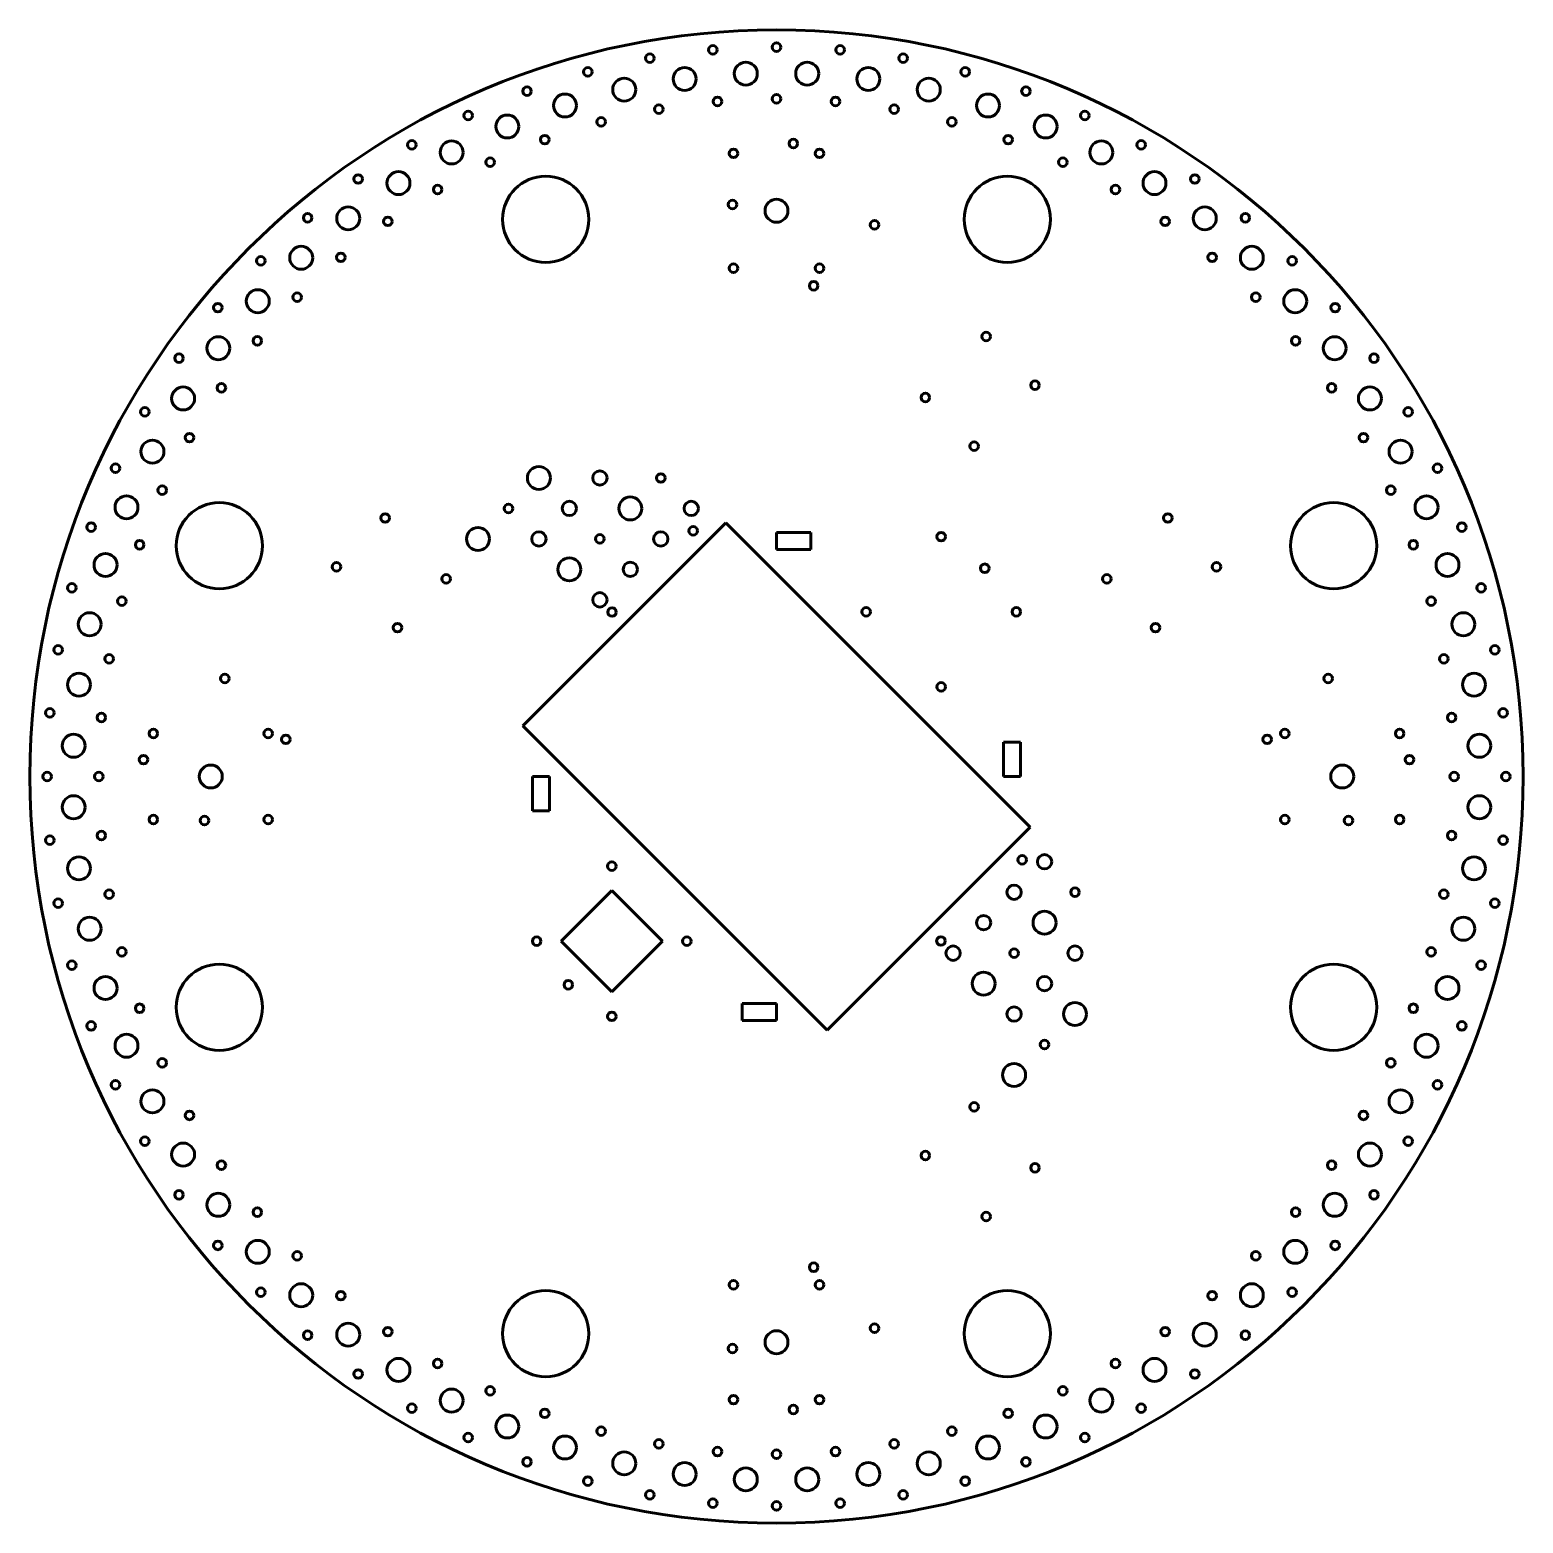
# Model space of a CAD drawing. Header units: millimetres. Extents: x -152 to 368, y -72 to 448.
import ezdxf

# ---------------------------------------------------------------- set-up
doc = ezdxf.new("R2010")
doc.units = ezdxf.units.MM
doc.linetypes.add('K5LT_BASIC', pattern=[0])
doc.layers.add('Системный слой (1)', color=251, linetype='Continuous')

msp = doc.modelspace()

# ---------------------------------------------------------------- linework, layer by layer
at = {"layer": 'Системный слой (1)', "color": 150, "linetype": 'K5LT_BASIC', "lineweight": 60}
for p, q in [((90.29, 275.95), (19.58, 205.24)), ((196.35, 169.88), (90.29, 275.95)), ((107.97, 272.56), (107.97, 266.56)), ((107.97, 272.56), (119.97, 272.56)), ((119.97, 266.56), (119.97, 272.56)), ((107.97, 266.56), (119.97, 266.56)), ((19.58, 205.24), (125.64, 99.17)), ((186.97, 199.56), (186.97, 187.56)), ((192.97, 199.56), (186.97, 199.56)), ((192.97, 199.56), (192.97, 187.56)), ((28.97, 187.56), (22.97, 187.56)), ((22.97, 175.56), (22.97, 187.56)), ((28.97, 175.56), (28.97, 187.56)), ((186.97, 187.56), (192.97, 187.56)), ((22.97, 175.56), (28.97, 175.56)), ((125.64, 99.17), (196.35, 169.88)), ((32.93, 130.21), (50.61, 147.88)), ((50.61, 147.88), (68.29, 130.21)), ((32.93, 130.21), (50.61, 112.53)), ((68.29, 130.21), (50.61, 112.53)), ((95.97, 108.56), (95.97, 102.56)), ((95.97, 108.56), (107.97, 108.56)), ((107.97, 102.56), (107.97, 108.56)), ((95.97, 102.56), (107.97, 102.56))]:
    msp.add_line(p, q, dxfattribs=at)
for centre, radius in [((107.97, 187.56), 260), ((85.83, 440.59), 1.5), ((107.97, 441.56), 1.5), ((130.1, 440.59), 1.5), ((63.86, 437.7), 1.5), ((152.07, 437.7), 1.5), ((42.23, 432.91), 1.5), ((75.99, 430.46), 4), ((97.28, 432.33), 4), ((118.65, 432.33), 4), ((139.94, 430.46), 4), ((173.71, 432.91), 1.5), ((21.09, 426.24), 1.5), ((54.94, 426.75), 4), ((160.99, 426.75), 4), ((194.84, 426.24), 1.5), ((34.29, 421.22), 4), ((66.99, 419.98), 1.5), ((87.4, 422.66), 1.5), ((107.97, 423.56), 1.5), ((128.53, 422.66), 1.5), ((148.95, 419.98), 1.5), ((181.64, 421.22), 4), ((0.62, 417.76), 1.5), ((14.21, 413.91), 4), ((46.88, 415.52), 1.5), ((169.05, 415.52), 1.5), ((201.72, 413.91), 4), ((215.31, 417.76), 1.5), ((27.25, 409.33), 1.5), ((188.68, 409.33), 1.5), ((-19.03, 407.53), 1.5), ((-5.16, 404.88), 4), ((92.97, 404.56), 1.5), ((113.83, 407.97), 1.5), ((122.97, 404.56), 1.5), ((221.09, 404.88), 4), ((234.97, 407.53), 1.5), ((8.23, 401.45), 1.5), ((207.7, 401.45), 1.5), ((-37.72, 395.63), 1.5), ((-23.67, 394.19), 4), ((27.6, 381.58), 15), ((188.33, 381.58), 15), ((239.6, 394.19), 4), ((253.65, 395.63), 1.5), ((-10.03, 391.94), 1.5), ((225.97, 391.94), 1.5), ((-41.18, 381.93), 4), ((92.62, 386.75), 1.5), ((107.97, 384.56), 4), ((257.11, 381.93), 4), ((-55.3, 382.14), 1.5), ((-27.4, 380.88), 1.5), ((142.12, 379.68), 1.5), ((243.33, 380.88), 1.5), ((271.23, 382.14), 1.5), ((-57.55, 368.19), 4), ((-43.73, 368.35), 1.5), ((259.66, 368.35), 1.5), ((273.49, 368.19), 4), ((-71.64, 367.17), 1.5), ((92.97, 364.56), 1.5), ((122.97, 364.56), 1.5), ((287.57, 367.17), 1.5), ((120.91, 358.47), 1.5), ((-72.67, 353.08), 4), ((-58.91, 354.44), 1.5), ((274.84, 354.44), 1.5), ((288.6, 353.08), 4), ((-86.61, 350.83), 1.5), ((302.54, 350.83), 1.5), ((-86.41, 336.71), 4), ((-72.82, 339.26), 1.5), ((181.01, 340.79), 1.5), ((288.75, 339.26), 1.5), ((302.34, 336.71), 4), ((-100.1, 333.25), 1.5), ((316.03, 333.25), 1.5), ((-98.66, 319.2), 4), ((-85.35, 322.92), 1.5), ((197.98, 323.82), 1.5), ((301.29, 322.92), 1.5), ((314.6, 319.2), 4), ((159.8, 319.58), 1.5), ((-112, 314.56), 1.5), ((327.94, 314.56), 1.5), ((-96.42, 305.56), 1.5), ((312.35, 305.56), 1.5), ((-109.35, 300.69), 4), ((176.77, 302.61), 1.5), ((325.28, 300.69), 4), ((-122.24, 294.91), 1.5), ((338.17, 294.91), 1.5), ((25.23, 291.51), 4), ((46.45, 291.51), 2.5), ((67.66, 291.51), 1.5), ((-105.92, 287.3), 1.5), ((321.85, 287.3), 1.5), ((-118.38, 281.32), 4), ((-86.05, 267.92), 15), ((14.63, 280.9), 1.5), ((35.84, 280.9), 2.5), ((57.05, 280.9), 4), ((78.27, 280.9), 2.5), ((301.98, 267.92), 15), ((334.32, 281.32), 4), ((-130.72, 274.43), 1.5), ((-28.29, 277.58), 1.5), ((244.23, 277.58), 1.5), ((346.65, 274.43), 1.5), ((4.02, 270.29), 4), ((25.23, 270.29), 2.5), ((46.45, 270.29), 1.5), ((67.66, 270.29), 2.5), ((78.97, 273.12), 1.5), ((165.32, 271.08), 1.5), ((-125.69, 261.23), 4), ((-113.8, 268.28), 1.5), ((329.73, 268.28), 1.5), ((341.63, 261.23), 4), ((-45.26, 260.6), 1.5), ((35.84, 259.69), 4), ((57.05, 259.69), 2.5), ((180.47, 260.06), 1.5), ((261.2, 260.6), 1.5), ((-137.38, 253.3), 1.5), ((-7.08, 256.36), 1.5), ((223.01, 256.36), 1.5), ((353.31, 253.3), 1.5), ((-119.99, 248.64), 1.5), ((46.45, 249.08), 2.5), ((335.92, 248.64), 1.5), ((-131.23, 240.59), 4), ((50.69, 244.84), 1.5), ((139.16, 244.92), 1.5), ((191.48, 244.92), 1.5), ((347.16, 240.59), 4), ((-24.05, 239.39), 1.5), ((239.98, 239.39), 1.5), ((-142.18, 231.67), 1.5), ((-124.45, 228.54), 1.5), ((340.38, 228.54), 1.5), ((358.11, 231.67), 1.5), ((-134.94, 219.54), 4), ((-84.15, 221.71), 1.5), ((165.32, 218.75), 1.5), ((300.09, 221.71), 1.5), ((350.87, 219.54), 4), ((-145.07, 209.7), 1.5), ((-127.14, 208.13), 1.5), ((343.07, 208.13), 1.5), ((361, 209.7), 1.5), ((-109.03, 202.56), 1.5), ((-69.03, 202.56), 1.5), ((284.97, 202.56), 1.5), ((324.97, 202.56), 1.5), ((-136.8, 198.25), 4), ((-62.94, 200.5), 1.5), ((278.87, 200.5), 1.5), ((352.73, 198.25), 4), ((-112.44, 193.43), 1.5), ((328.37, 193.43), 1.5), ((-146.03, 187.56), 1.5), ((-128.03, 187.56), 1.5), ((-89.03, 187.56), 4), ((304.97, 187.56), 4), ((343.97, 187.56), 1.5), ((343.97, 187.56), 1.5), ((361.97, 187.56), 1.5), ((-136.8, 176.87), 4), ((352.73, 176.87), 4), ((-109.03, 172.56), 1.5), ((-91.23, 172.22), 1.5), ((-69.03, 172.56), 1.5), ((284.97, 172.56), 1.5), ((307.16, 172.22), 1.5), ((324.97, 172.56), 1.5), ((-145.07, 165.42), 1.5), ((-127.14, 166.99), 1.5), ((343.07, 166.99), 1.5), ((361, 165.42), 1.5), ((-134.94, 155.58), 4), ((50.61, 156.37), 1.5), ((193.53, 158.57), 1.5), ((201.3, 157.86), 2.5), ((350.87, 155.58), 4), ((-124.45, 146.58), 1.5), ((190.7, 147.26), 2.5), ((211.91, 147.26), 1.5), ((340.38, 146.58), 1.5), ((-142.18, 143.45), 1.5), ((201.3, 136.65), 4), ((358.11, 143.45), 1.5), ((-131.23, 134.53), 4), ((180.09, 136.65), 2.5), ((347.16, 134.53), 4), ((24.45, 130.21), 1.5), ((76.77, 130.21), 1.5), ((165.24, 130.28), 1.5), ((-119.99, 126.48), 1.5), ((169.48, 126.04), 2.5), ((190.7, 126.04), 1.5), ((211.91, 126.04), 2.5), ((335.92, 126.48), 1.5), ((-137.38, 121.82), 1.5), ((-86.05, 107.2), 15), ((301.98, 107.2), 15), ((353.31, 121.82), 1.5), ((-125.69, 113.89), 4), ((35.47, 115.06), 1.5), ((180.09, 115.44), 4), ((201.3, 115.44), 2.5), ((341.63, 113.89), 4), ((-113.8, 106.84), 1.5), ((50.61, 104.04), 1.5), ((190.7, 104.83), 2.5), ((211.91, 104.83), 4), ((329.73, 106.84), 1.5), ((-130.72, 100.69), 1.5), ((346.65, 100.69), 1.5), ((-118.38, 93.8), 4), ((201.3, 94.22), 1.5), ((334.32, 93.8), 4), ((-105.92, 87.82), 1.5), ((321.85, 87.82), 1.5), ((190.7, 83.62), 4), ((-122.24, 80.22), 1.5), ((-109.35, 74.43), 4), ((325.28, 74.43), 4), ((338.17, 80.22), 1.5), ((176.77, 72.51), 1.5), ((-96.42, 69.56), 1.5), ((312.35, 69.56), 1.5), ((-112, 60.56), 1.5), ((-98.66, 55.92), 4), ((314.6, 55.92), 4), ((327.94, 60.56), 1.5), ((-85.35, 52.2), 1.5), ((159.8, 55.54), 1.5), ((197.98, 51.3), 1.5), ((301.29, 52.2), 1.5), ((-100.1, 41.87), 1.5), ((-86.41, 38.41), 4), ((302.34, 38.41), 4), ((316.03, 41.87), 1.5), ((-72.82, 35.86), 1.5), ((288.75, 35.86), 1.5), ((181.01, 34.33), 1.5), ((-72.67, 22.04), 4), ((288.6, 22.04), 4), ((-86.61, 24.29), 1.5), ((-58.91, 20.68), 1.5), ((274.84, 20.68), 1.5), ((302.54, 24.29), 1.5), ((120.91, 16.65), 1.5), ((-57.55, 6.93), 4), ((92.97, 10.56), 1.5), ((122.97, 10.56), 1.5), ((273.49, 6.93), 4), ((-71.64, 7.96), 1.5), ((-43.73, 6.77), 1.5), ((27.6, -6.45), 15), ((188.33, -6.45), 15), ((259.66, 6.77), 1.5), ((287.57, 7.96), 1.5), ((-41.18, -6.81), 4), ((-27.4, -5.76), 1.5), ((142.12, -4.56), 1.5), ((243.33, -5.76), 1.5), ((257.11, -6.81), 4), ((-55.3, -7.01), 1.5), ((92.62, -11.63), 1.5), ((107.97, -9.44), 4), ((271.23, -7.01), 1.5), ((-23.67, -19.07), 4), ((-10.03, -16.82), 1.5), ((225.97, -16.82), 1.5), ((239.6, -19.07), 4), ((-37.72, -20.5), 1.5), ((253.65, -20.5), 1.5), ((-5.16, -29.76), 4), ((8.23, -26.33), 1.5), ((207.7, -26.33), 1.5), ((221.09, -29.76), 4), ((-19.03, -32.41), 1.5), ((92.97, -29.44), 1.5), ((122.97, -29.44), 1.5), ((234.97, -32.41), 1.5), ((14.21, -38.79), 4), ((27.25, -34.21), 1.5), ((113.83, -32.84), 1.5), ((188.68, -34.21), 1.5), ((201.72, -38.79), 4), ((0.62, -42.64), 1.5), ((46.88, -40.4), 1.5), ((169.05, -40.4), 1.5), ((215.31, -42.64), 1.5), ((34.29, -46.1), 4), ((66.99, -44.85), 1.5), ((87.4, -47.54), 1.5), ((128.53, -47.54), 1.5), ((148.95, -44.85), 1.5), ((181.64, -46.1), 4), ((21.09, -51.12), 1.5), ((54.94, -51.63), 4), ((75.99, -55.34), 4), ((107.97, -48.44), 1.5), ((139.95, -55.34), 4), ((160.99, -51.63), 4), ((194.84, -51.12), 1.5), ((42.23, -57.78), 1.5), ((97.28, -57.21), 4), ((118.65, -57.21), 4), ((173.71, -57.78), 1.5), ((63.86, -62.58), 1.5), ((152.07, -62.58), 1.5), ((85.83, -65.47), 1.5), ((107.97, -66.44), 1.5), ((130.1, -65.47), 1.5)]:
    msp.add_circle(centre, radius, dxfattribs=at)

doc.saveas('drawing.dxf')
